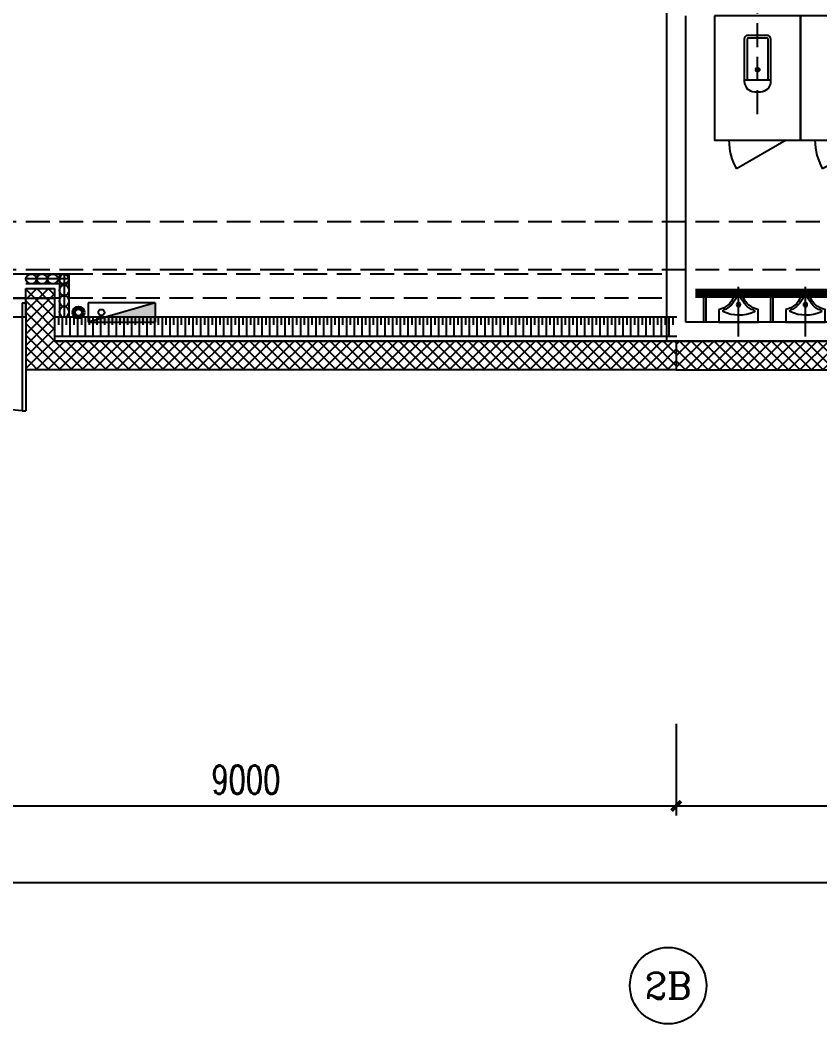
# Model space of a CAD drawing. Extents: x -474411 to 577939, y 0 to 1014176.
# Drawn here: x -144715 to -136352, y 632581 to 643077 of the extents above; entities that cross this region are included whole.
import ezdxf
from ezdxf.enums import TextEntityAlignment as Align

# ---------------------------------------------------------------- set-up
doc = ezdxf.new("R2010")
doc.units = 0
doc.header["$LTSCALE"] = 1000
doc.header["$MEASUREMENT"] = 0
for name, pattern in [('CENTER', [2, 1.25, -0.25, 0.25, -0.25]), ('DASH', [0.35, 0.25, -0.1]), ('DOTE', [2.4200000000000004, 2, -0.2, 0.02, -0.2])]:
    doc.linetypes.add(name, pattern=pattern)
doc.layers.get('Defpoints').update_dxf_attribs({"color": 210})
for name, color, linetype in [('10平面$0$WINDOW', 4, 'Continuous'), ('A-AXIS-D', 1, 'Continuous'), ('A-AXIS-DOTE', 14, 'DOTE'), ('A-HATCH-2', 251, 'Continuous'), ('A-LIN-V', 9, 'Continuous'), ('A-SFCE', 30, 'Continuous'), ('A-WC', 223, 'Continuous'), ('A-WINDOW', 140, 'Continuous'), ('AS-WALL', 40, 'Continuous'), ('AS-结构边线层', 200, 'Continuous'), ('DIM_SYMB', 3, 'Continuous'), ('PUB_HATCH', 8, 'Continuous'), ('PUB_TEXT', 7, 'Continuous'), ('SB_ZF消火栓', 10, 'Continuous')]:
    doc.layers.add(name, color=color, linetype=linetype)
doc.layers.add('LG-ZF消防', color=1, linetype='Continuous', lineweight=60)
doc.layers.add('柱间支撑', color=6, linetype='CENTER', lineweight=0)
doc.styles.add('_TCH_AXIS', font='COMPLEX', dxfattribs={"bigfont": 'GBCBIG'})
doc.styles.add('_TCH_DIM_T3', font='SIMPLEX', dxfattribs={"width": 0.7058823529411765, "bigfont": 'GBCBIG'})
doc.dimstyles.new('_TCH_ARCH&&100', dxfattribs={"dimtxt": 297.5, "dimasz": 100, "dimexe": 100, "dimexo": 100, "dimgap": 126.25, "dimtad": 1, "dimdec": 0, "dimzin": 0, "dimdsep": 46, "dimtxsty": '_TCH_DIM_T3', "dimblk": 'ARCHTICK', "dimcen": 0.09, "dimclrt": 7, "dimazin": 2, "dimtfac": 1, "dimtdec": 0, "dimtix": 1, "dimtmove": 2, "dimatfit": 3, "dimfxl": 0, "dimtolj": 1, "dimtzin": 0, "dimarcsym": 0})

# ---------------------------------------------------------------- blocks, each defined once
blk = doc.blocks.new('厕卫')
at = {"layer": 'A-AXIS-DOTE', "color": 8, "linetype": 'DASH'}
blk.add_line((50, -823.114372253418), (50, 271.885627746582), dxfattribs=at)
at = {"layer": 'A-WC', "color": 8}
for p, q in [((-59.78343963623047, -40), (-59.78343963623047, -469.6564288139343)), ((149.7834396362305, -30), (-49.78343963623047, -30)), ((159.7834396362305, -469.6564288139343), (159.7834396362305, -40)), ((189.7834396362305, -469.6564288139343), (-89.78343963623047, -469.6564288139343)), ((350, -1097.23339176178), (-169.6152420043945, -1397.23339176178))]:
    blk.add_line(p, q, dxfattribs=at)
blk.add_lwpolyline([(-400, 202.7666082382202), (-400, -1097.23339176178), (500, -1097.23339176178), (500, 202.7666082382202)], close=True, dxfattribs=at)
blk.add_lwpolyline([(189.7834396362305, -40, 0.4142135623730951), (149.7834396362305, 0), (-49.78343963623047, 0, 0.4142135623730951), (-89.78343963623047, -40), (-89.78343963623047, -479.6564288139343, 0.4142135623730951), (20.21656036376953, -589.6564288139343), (79.78343963623047, -589.6564288139343, 0.4142135623730903), (189.7834396362305, -479.6564288139343)], format="xyb", close=True, dxfattribs=at)
blk.add_circle((50, -358.6146011352539), 20, dxfattribs=at)
for centre, radius, start, end in [((-49.78343963623047, -40), 10, 90, 180), ((149.7834396362305, -40), 10, 0, 90), ((350, -1097.23339176178), 599.9999999999995, 180, 209.9998831151044)]:
    blk.add_arc(centre, radius, start, end, dxfattribs=at)
for p in [(50, 0), (50, -358.6146011352539)]:
    blk.add_point(p, dxfattribs=at)
blk = doc.blocks.new('$lvtry$00000224')
at = {"color": 0}
for p, q in [((-362.5000001189765, -1.369509844441253e-06), (-362.5000001189765, -300.0000013695098)), ((-337.5000001189765, -1.369509845972061e-06), (-362.5000001189765, -1.369509844441253e-06)), ((-337.5000001189765, -1.369509845972061e-06), (-337.5000001189765, -300.0000013695098)), ((337.4999998810235, -1.369509844441253e-06), (337.4999998810235, -300.0000013695098)), ((362.4999998810235, -1.369509845972061e-06), (337.4999998810235, -1.369509844441253e-06)), ((362.4999998810235, -1.369509845972061e-06), (362.4999998810235, -300.0000013695098)), ((-337.5000001189765, -300.0000013695098), (-362.5000001189765, -300.0000013695098)), ((362.4999998810235, -300.0000013695098), (337.4999998810235, -300.0000013695098))]:
    blk.add_line(p, q, dxfattribs=at)
at = {"color": 0, "elevation": 1e-08}
blk.add_lwpolyline([(-205, -130.6921668672003), (-205, 0), (205, 0), (205, -130.6921668676659, 0.2680681872429386), (50.76696929242462, -263.4628327437676, -0.3177651244820785), (-5.727633833885193e-08, -299.6467267489061, -0.3177651238976431), (-50.76696929195896, -263.4628327442333, 0.2680681872434905)], format="xyb", close=True, dxfattribs=at)
at = {"color": 0}
blk.add_circle((0, -181.622158779297, 1e-08), 20, dxfattribs=at)
for centre, radius, start, end in [((5.09339536074549, -466.4251228258945, 1e-08), 395.0016948295107, 66.66751465096227, 114.1083874687021), ((157.579544424545, -112.9081085743383, 1e-08), 10, 290.4941076083355, 66.66751465096227), ((-152.1659696591087, -115.0054347957484, 1e-08), 10, 114.1083874687021, 248.1393961379835), ((-242.8073158459738, -340.9316236418672, 1e-08), 233.4306809856922, 19.26394190434416, 68.13939613798351), ((242.8073158459738, -340.9316236418672, 1e-08), 233.4306809856917, 110.4941076083355, 160.7360580956559), ((0.2095041857101023, -256, 1e-08), 23.99999999999859, 199.2639419043441, 269.499839251993), ((-0.2095041857101023, -256, 1e-08), 24.00000000000079, 270.500160748007, 340.7360580956558)]:
    blk.add_arc(centre, radius, start, end, dxfattribs=at)
blk.add_point((0, -181.622158779297, 1e-08), dxfattribs=at)
at = {"layer": 'A-AXIS-DOTE'}
blk.add_lwpolyline([(-1.327134668827057e-07, 152.6724720913917), (-1.327134668827057e-07, -367.3275279086083)], dxfattribs=at)
blk = doc.blocks.new('小便器')
at = {"layer": 'A-WC', "color": 8, "xscale": -1, "rotation": 89.99999999999999}
blk.add_blockref('$lvtry$00000224', (2044606.132980346, 1695653.609367371), dxfattribs=at)
blk = doc.blocks.new('G$CA7A27C8F')
at = {"layer": 'AS-WALL', "color": 8}
for p, q in [((2269.565788269276, -3962.886692041531), (2269.565788269396, -7212.886692046269)), ((2069.565788269278, -4012.886692041563), (2069.565788269389, -7012.886692046342)), ((2069.565788269389, -7012.886692046342), (-1130.434211730724, -7012.886692047547)), ((2269.565788269396, -7212.886692046269), (-1330.434211730724, -7212.886692047624))]:
    blk.add_line(p, q, dxfattribs=at)
at = {"color": 8}
for name, p, rotation in [('厕卫', (-927.6676034936681, -5412.886692039785), 90), ('小便器', (2046675.69181647, 1689890.722675993), 180), ('厕卫', (-927.6676034934353, -6312.886692039669), 90), ('小便器', (2046675.691816471, 1689190.722675993), 180)]:
    blk.add_blockref(name, p, dxfattribs=dict(at, rotation=rotation))
blk = doc.blocks.new('42343243')
at = {"color": 8}
for p, q in [((-144691.6845731459, 1222467.82817259), (-144691.6845731451, 1223598.183751877)), ((-144691.6845731451, 1223598.183751877), (-144654.1845731451, 1223598.183751877)), ((-144654.1845731459, 1222467.82817259), (-144654.1845731451, 1223598.183751877)), ((-144691.6845731459, 1222467.82817259), (-144654.1845731459, 1222467.82817259))]:
    blk.add_line(p, q, dxfattribs=at)
blk.add_ellipse((-144647.2593700831, 1222467.118786501), major_axis=(800.4003856093094, 800.4003856093094), ratio=0.9999999999999556, start_param=0.824655306448457, end_param=2.351373452996374, dxfattribs=at)
at = {"layer": '10平面$0$WINDOW', "color": 8}
blk.add_line((-144654.1845731458, 1222620.000000538), (-146154.1845731458, 1222620.000000539), dxfattribs=at)
at = {"layer": 'AS-WALL', "color": 8}
for p, q in [((-144654.1845731372, 1222620.000000539), (-144654.1845728137, 1223169.99999585)), ((-137854.1845319249, 1223169.999996598), (-144654.1845728137, 1223169.99999585)), ((-137854.1845318917, 1222869.999996598), (-137854.1845319249, 1223169.999996598)), ((-144354.1845732643, 1222320.00000055), (-144354.1845729408, 1222869.999995881)), ((-137854.1845318917, 1222869.999996598), (-144354.1845729408, 1222869.999995881)), ((-144654.1845731372, 1222620.000000539), (-144654.1845731531, 1222320.000000543)), ((-144654.1845731531, 1222320.000000543), (-144354.1845732643, 1222320.00000055))]:
    blk.add_line(p, q, dxfattribs=at)
at = {"layer": 'PUB_HATCH', "color": 8, "linetype": 'Continuous'}
for p, q in [((-144654.1845728154, 1223167.205953441), (-144652.7875516106, 1223168.602974646)), ((-144354.1845729495, 1222855.280867314), (-144654.1845728225, 1223155.280867188)), ((-144654.184572886, 1223047.205831384), (-144592.7874906269, 1223108.602913643)), ((-144652.7875516106, 1223168.602974646), (-144651.3905304066, 1223169.99999585)), ((-144592.7874906269, 1223108.602913643), (-144531.3904084067, 1223169.999995863)), ((-144248.9035795404, 1222869.999995892), (-144548.9035795095, 1223169.999995861)), ((-144532.7874296431, 1223048.60285264), (-144411.3902864069, 1223169.999995877)), ((-144472.7873686594, 1222988.602791637), (-144291.3901644069, 1223169.99999589)), ((-144128.9034575671, 1222869.999995905), (-144428.9034575359, 1223169.999995874)), ((-144412.7873076756, 1222928.602730634), (-144171.390042407, 1223169.999995903)), ((-144351.3899204422, 1222869.999995881), (-144051.3899204071, 1223169.999995916)), ((-144008.9033355936, 1222869.999995919), (-144308.9033355624, 1223169.999995888)), ((-144231.3897984424, 1222869.999995894), (-143931.3897984072, 1223169.999995929)), ((-143888.9032136202, 1222869.999995932), (-144188.903213589, 1223169.999995901)), ((-144111.3896764425, 1222869.999995907), (-143811.3896764073, 1223169.999995943)), ((-143768.9030916468, 1222869.999995945), (-144068.9030916156, 1223169.999995914)), ((-143991.3895544425, 1222869.999995921), (-143691.3895544074, 1223169.999995956)), ((-143648.9029696734, 1222869.999995959), (-143948.9029696421, 1223169.999995927)), ((-143871.3894324425, 1222869.999995934), (-143571.3894324074, 1223169.999995969)), ((-143528.9028476998, 1222869.999995972), (-143828.9028476686, 1223169.99999594)), ((-143751.3893104425, 1222869.999995947), (-143451.3893104075, 1223169.999995982)), ((-143408.9027257264, 1222869.999995985), (-143708.9027256951, 1223169.999995953)), ((-143631.3891884425, 1222869.99999596), (-143331.3891884077, 1223169.999995995)), ((-143288.902603753, 1222869.999995998), (-143588.9026037217, 1223169.999995967)), ((-143511.3890664427, 1222869.999995974), (-143211.3890664078, 1223169.999996009)), ((-143168.9024817795, 1222869.999996011), (-143468.9024817481, 1223169.99999598)), ((-143391.3889444427, 1222869.999995987), (-143091.3889444079, 1223169.999996022)), ((-143048.9023598062, 1222869.999996025), (-143348.9023597747, 1223169.999995993)), ((-143271.3888224427, 1222869.999996), (-142971.3888224079, 1223169.999996035)), ((-142928.9022378328, 1222869.999996038), (-143228.9022378012, 1223169.999996006)), ((-143151.3887004429, 1222869.999996013), (-142851.388700408, 1223169.999996048)), ((-142808.9021158593, 1222869.999996051), (-143108.9021158278, 1223169.99999602)), ((-143031.388578443, 1222869.999996027), (-142731.3885784082, 1223169.999996061)), ((-142688.9019938859, 1222869.999996064), (-142988.9019938543, 1223169.999996033)), ((-142911.388456443, 1222869.99999604), (-142611.3884564083, 1223169.999996074)), ((-142568.9018719124, 1222869.999996078), (-142868.9018718807, 1223169.999996046)), ((-142791.3883344431, 1222869.999996053), (-142491.3883344084, 1223169.999996088)), ((-142448.901749939, 1222869.999996091), (-142748.9017499073, 1223169.999996059)), ((-142671.3882124432, 1222869.999996067), (-142371.3882124085, 1223169.999996101)), ((-142328.9016279656, 1222869.999996104), (-142628.901627934, 1223169.999996073)), ((-142551.3880904432, 1222869.99999608), (-142251.3880904086, 1223169.999996114)), ((-142208.9015059922, 1222869.999996118), (-142508.9015059605, 1223169.999996086)), ((-142431.3879684432, 1222869.999996093), (-142131.3879684088, 1223169.999996128)), ((-142088.9013840186, 1222869.999996131), (-142388.9013839869, 1223169.999996099)), ((-142311.3878464432, 1222869.999996106), (-142011.3878464088, 1223169.999996141)), ((-141968.9012620451, 1222869.999996144), (-142268.9012620134, 1223169.999996112)), ((-142191.3877244432, 1222869.99999612), (-141891.3877244086, 1223169.999996154)), ((-141848.9011400718, 1222869.999996157), (-142148.9011400399, 1223169.999996125)), ((-142071.3876024433, 1222869.999996133), (-141771.3876024091, 1223169.999996167)), ((-141728.9010180982, 1222869.99999617), (-142028.9010180664, 1223169.999996139)), ((-141951.3874804435, 1222869.999996146), (-141651.3874804091, 1223169.99999618)), ((-141608.900896125, 1222869.999996184), (-141908.900896093, 1223169.999996152)), ((-141831.3873584436, 1222869.999996159), (-141531.3873584091, 1223169.999996194)), ((-141488.9007741516, 1222869.999996197), (-141788.9007741195, 1223169.999996165)), ((-141711.3872364436, 1222869.999996172), (-141411.3872364091, 1223169.999996207)), ((-141368.900652178, 1222869.99999621), (-141668.9006521461, 1223169.999996178)), ((-141591.3871144437, 1222869.999996186), (-141291.3871144094, 1223169.99999622)), ((-141248.9005302045, 1222869.999996223), (-141548.9005301726, 1223169.999996191)), ((-141471.3869924436, 1222869.999996199), (-141171.3869924095, 1223169.999996233)), ((-141128.9004082312, 1222869.999996237), (-141428.9004081991, 1223169.999996205)), ((-141351.3868704438, 1222869.999996212), (-141051.3868704096, 1223169.999996247)), ((-141008.9002862577, 1222869.99999625), (-141308.9002862256, 1223169.999996218)), ((-141231.3867484439, 1222869.999996225), (-140931.3867484096, 1223169.99999626)), ((-140888.9001642844, 1222869.999996263), (-141188.9001642521, 1223169.999996231)), ((-141111.3866264438, 1222869.999996239), (-140811.3866264098, 1223169.999996273)), ((-140768.9000423109, 1222869.999996277), (-141068.9000422788, 1223169.999996244)), ((-140991.3865044439, 1222869.999996252), (-140691.38650441, 1223169.999996286)), ((-140648.8999203374, 1222869.99999629), (-140948.8999203052, 1223169.999996257)), ((-140871.3863824439, 1222869.999996265), (-140571.38638241, 1223169.999996299)), ((-140528.8997983639, 1222869.999996303), (-140828.8997983317, 1223169.999996271)), ((-140751.3862604441, 1222869.999996278), (-140451.38626041, 1223169.999996312)), ((-140408.8996763905, 1222869.999996316), (-140708.8996763582, 1223169.999996284)), ((-140631.3861384441, 1222869.999996292), (-140331.3861384103, 1223169.999996326)), ((-140288.899554417, 1222869.999996329), (-140588.8995543848, 1223169.999996297)), ((-140511.3860164441, 1222869.999996305), (-140211.3860164104, 1223169.999996339)), ((-140168.8994324437, 1222869.999996343), (-140468.8994324113, 1223169.99999631)), ((-140391.3858944442, 1222869.999996318), (-140091.3858944103, 1223169.999996352)), ((-140048.8993104702, 1222869.999996356), (-140348.8993104378, 1223169.999996324)), ((-140271.3857724442, 1222869.999996332), (-139971.3857724103, 1223169.999996366)), ((-139928.8991884968, 1222869.999996369), (-140228.8991884644, 1223169.999996337)), ((-140151.3856504443, 1222869.999996345), (-139851.3856504105, 1223169.999996379)), ((-139808.8990665234, 1222869.999996383), (-140108.8990664909, 1223169.99999635)), ((-140031.3855284443, 1222869.999996358), (-139731.3855284107, 1223169.999996392)), ((-139688.8989445498, 1222869.999996396), (-139988.8989445174, 1223169.999996363)), ((-139911.3854064445, 1222869.999996371), (-139611.3854064108, 1223169.999996405)), ((-139568.8988225765, 1222869.999996409), (-139868.8988225439, 1223169.999996376)), ((-139791.3852844446, 1222869.999996385), (-139491.3852844108, 1223169.999996418)), ((-139448.8987006031, 1222869.999996422), (-139748.8987005705, 1223169.99999639)), ((-139671.3851624446, 1222869.999996398), (-139371.385162411, 1223169.999996431)), ((-139328.8985786297, 1222869.999996436), (-139628.8985785971, 1223169.999996403)), ((-139551.3850404447, 1222869.999996411), (-139251.3850404111, 1223169.999996445)), ((-139208.8984566561, 1222869.999996449), (-139508.8984566235, 1223169.999996416)), ((-139431.3849184447, 1222869.999996424), (-139131.3849184111, 1223169.999996458)), ((-139088.8983346827, 1222869.999996462), (-139388.89833465, 1223169.999996429)), ((-139311.3847964447, 1222869.999996438), (-139011.3847964111, 1223169.999996471)), ((-138968.8982127093, 1222869.999996475), (-139268.8982126765, 1223169.999996442)), ((-139191.3846744448, 1222869.999996451), (-138891.3846744114, 1223169.999996484)), ((-138848.8980907358, 1222869.999996488), (-139148.8980907031, 1223169.999996456)), ((-139071.3845524448, 1222869.999996464), (-138771.3845524115, 1223169.999996498)), ((-138728.8979687626, 1222869.999996502), (-139028.8979687296, 1223169.999996469)), ((-138951.3844304449, 1222869.999996477), (-138651.3844304116, 1223169.999996511)), ((-138608.897846789, 1222869.999996515), (-138908.8978467562, 1223169.999996482)), ((-138831.3843084449, 1222869.999996491), (-138531.3843084116, 1223169.999996524)), ((-138488.8977248156, 1222869.999996528), (-138788.8977247827, 1223169.999996495)), ((-138711.384186445, 1222869.999996504), (-138411.3841864117, 1223169.999996537)), ((-138368.8976028422, 1222869.999996542), (-138668.8976028092, 1223169.999996508)), ((-138591.384064445, 1222869.999996517), (-138291.3840644117, 1223169.99999655)), ((-138248.8974808687, 1222869.999996555), (-138548.8974808356, 1223169.999996522)), ((-138471.3839424453, 1222869.99999653), (-138171.383942412, 1223169.999996564)), ((-138128.8973588953, 1222869.999996568), (-138428.8973588622, 1223169.999996535)), ((-138351.3838204453, 1222869.999996544), (-138051.383820412, 1223169.999996577)), ((-138008.8972369219, 1222869.999996581), (-138308.8972368888, 1223169.999996548)), ((-138231.3836984454, 1222869.999996557), (-137931.3836984122, 1223169.99999659)), ((-137888.8971149485, 1222869.999996595), (-138188.8971149154, 1223169.999996562)), ((-138111.3835764454, 1222869.99999657), (-137854.1845319201, 1223127.199041095)), ((-137854.1845319011, 1222955.287535534), (-138068.8969929417, 1223169.999996575)), ((-137854.1845319144, 1223075.287657534), (-137948.8968709683, 1223169.999996588)), ((-144654.1845729565, 1222927.205709327), (-144532.7874296431, 1223048.60285264)), ((-144354.18457302, 1222735.280745398), (-144654.1845728931, 1223035.280745271)), ((-144654.1845730272, 1222807.205587269), (-144472.7873686594, 1222988.602791637)), ((-137991.3834544454, 1222869.999996583), (-137854.184531907, 1223007.198919122)), ((-144654.1845730977, 1222687.205465212), (-144412.7873076756, 1222928.602730634)), ((-144354.1845730905, 1222615.280623482), (-144654.1845729635, 1222915.280623355)), ((-137871.3833324454, 1222869.999996596), (-137854.1845318935, 1222887.198797149)), ((-144354.1845731612, 1222495.280501566), (-144654.1845730342, 1222795.280501439)), ((-144627.7872444658, 1222593.602671857), (-144354.1845729424, 1222867.205343381)), ((-144354.1845732317, 1222375.28037965), (-144654.1845731047, 1222675.280379523)), ((-144567.7871834842, 1222533.602610853), (-144354.1845730132, 1222747.205221323)), ((-144654.18457314, 1222567.205343183), (-144627.7872444658, 1222593.602671857)), ((-144507.7871225023, 1222473.602549848), (-144354.1845730837, 1222627.205099266)), ((-144418.9043161168, 1222320.000000548), (-144654.1845731407, 1222555.280257572)), ((-144654.1845731464, 1222447.20522119), (-144567.7871834842, 1222533.602610853)), ((-144654.1845731527, 1222327.205099197), (-144507.7871225023, 1222473.602549848)), ((-144447.7870615205, 1222413.602488843), (-144354.1845731542, 1222507.204977209)), ((-144538.9044381008, 1222320.000000546), (-144654.1845731471, 1222435.280135592)), ((-144541.3895498177, 1222320.000000546), (-144447.7870615205, 1222413.602488843)), ((-144421.3894278281, 1222320.000000548), (-144387.7870005389, 1222353.602427837)), ((-144387.7870005389, 1222353.602427837), (-144354.1845732247, 1222387.204855152))]:
    blk.add_line(p, q, dxfattribs=at)
blk = doc.blocks.new('43243')
at = {"layer": 'AS-结构边线层', "color": 8}
blk.add_lwpolyline([(-155994.1845319239, 639719.9999950267), (-146454.1845526675, 639719.9999947362), (-146454.1845526673, 640169.9996041316), (-144354.1845732057, 640169.9996053667), (-144354.184572941, 639719.9999953278), (-128354.1845286716, 639719.9999947196), (-128354.1845227627, 658059.9999962228), (-128054.1845227627, 658059.9999961429), (-128054.1845218127, 681329.9999961727)], dxfattribs=at)
blk = doc.blocks.new('w42343')
at = {"layer": 'A-HATCH-2', "linetype": 'DASH'}
for p, q in [((-263654.1845247769, 640970.0003759358), (-128354.1845264263, 640970.0003949694)), ((-263654.1845247769, 640470.0003759358), (-128354.184526356, 640470.0003949694))]:
    blk.add_line(p, q, dxfattribs=at)
blk = doc.blocks.new('34242343243')
at = {"color": 8}
for p, q in [((-144541.6845730951, 640419.9999640438), (-144654.1845730674, 640419.9999640438)), ((-144541.6845730951, 640369.9999640438), (-144654.1845730674, 640369.9999640438)), ((-144429.1845731228, 640419.9999640438), (-144541.6845730951, 640419.9999640438)), ((-144429.1845731228, 640369.9999640438), (-144541.6845730951, 640369.9999640438)), ((-144316.6845731506, 640419.9999640438), (-144429.1845731229, 640419.9999640438)), ((-144316.6845731506, 640369.9999640438), (-144429.1845731229, 640369.9999640438)), ((-144204.1845731783, 640419.9999640438), (-144316.6845731506, 640419.9999640438)), ((-144204.1845731783, 640369.9999640438), (-144316.6845731506, 640369.9999640438)), ((-144304.1845731437, 640419.999964011), (-144304.1845731437, 640307.4999731669)), ((-144254.1845731437, 640419.999964011), (-144254.1845731437, 640307.4999731669)), ((-144204.1845731437, 640419.999964011), (-144204.1845731437, 640307.4999731669)), ((-144541.6845730951, 640319.9999640438), (-144654.1845730674, 640319.9999640438)), ((-144429.1845731228, 640319.9999640438), (-144541.6845730951, 640319.9999640438)), ((-144316.6845731506, 640319.9999640438), (-144429.1845731229, 640319.9999640438)), ((-144204.1845731783, 640319.9999640438), (-144316.6845731506, 640319.9999640438)), ((-144304.1845731437, 640307.499973167), (-144304.1845731437, 640194.9999823228)), ((-144254.1845731437, 640307.499973167), (-144254.1845731437, 640194.9999823228)), ((-144204.1845731437, 640307.499973167), (-144204.1845731437, 640194.9999823228)), ((-144304.1845731437, 640194.9999823228), (-144304.1845731437, 640082.4999914786)), ((-144254.1845731437, 640194.9999823228), (-144254.1845731437, 640082.4999914786)), ((-144204.1845731437, 640194.9999823228), (-144204.1845731437, 640082.4999914786)), ((-144304.1845731437, 640082.4999914786), (-144304.1845731437, 639970.0000006345)), ((-144254.1845731437, 640082.4999914786), (-144254.1845731437, 639970.0000006345)), ((-144204.1845731437, 640082.4999914786), (-144204.1845731437, 639970.0000006345)), ((-144354.1845732643, 639970.000000635), (-144354.184573264, 639770.000000635)), ((-144314.0364200372, 639970.0000006352), (-144314.036420037, 639890.0000006352)), ((-144273.88826681, 639970.0000006352), (-144273.8882668097, 639770.0000006352)), ((-144233.7401135828, 639970.0000006353), (-144233.7401135827, 639890.0000006353)), ((-144193.5919603557, 639970.0000006353), (-144193.5919603553, 639770.0000006353)), ((-144153.4438071285, 639970.0000006354), (-144153.4438071284, 639890.0000006354)), ((-144113.2956539014, 639970.0000006354), (-144113.295653901, 639770.0000006354)), ((-144073.1475006742, 639970.0000006355), (-144073.1475006741, 639890.0000006355)), ((-144032.999347447, 639970.0000006355), (-144032.9993474467, 639770.0000006355)), ((-143992.8511942199, 639970.0000006356), (-143992.8511942198, 639890.0000006356)), ((-143952.7030409927, 639970.0000006356), (-143952.7030409924, 639770.0000006356)), ((-143912.5548877655, 639970.0000006357), (-143912.5548877654, 639890.0000006357)), ((-143872.4067345384, 639970.0000006357), (-143872.4067345381, 639770.0000006357)), ((-143832.2585813112, 639970.0000006359), (-143832.2585813111, 639890.0000006359)), ((-143792.1104280841, 639970.0000006359), (-143792.1104280837, 639770.0000006359)), ((-143751.9622748569, 639970.000000636), (-143751.9622748568, 639890.000000636)), ((-143711.8141216297, 639970.000000636), (-143711.8141216294, 639770.000000636)), ((-143671.6659684026, 639970.0000006361), (-143671.6659684024, 639890.0000006361)), ((-143631.5178151754, 639970.0000006362), (-143631.5178151751, 639770.0000006362)), ((-143591.3696619482, 639970.0000006363), (-143591.3696619481, 639890.0000006363)), ((-143551.2215087211, 639970.0000006363), (-143551.2215087208, 639770.0000006363)), ((-143511.0733554939, 639970.0000006364), (-143511.0733554938, 639890.0000006364)), ((-143470.9252022667, 639970.0000006364), (-143470.9252022664, 639770.0000006364)), ((-143430.7770490396, 639970.0000006366), (-143430.7770490395, 639890.0000006366)), ((-143390.6288958124, 639970.0000006366), (-143390.6288958121, 639770.0000006366)), ((-143350.4807425853, 639970.0000006367), (-143350.4807425851, 639890.0000006367)), ((-143310.3325893581, 639970.0000006367), (-143310.3325893578, 639770.0000006367)), ((-143270.1844361309, 639970.0000006368), (-143270.1844361308, 639890.0000006368)), ((-143230.0362829038, 639970.0000006368), (-143230.0362829035, 639770.0000006368)), ((-143189.8881296766, 639970.0000006369), (-143189.8881296765, 639890.0000006369)), ((-143149.7399764495, 639970.0000006369), (-143149.7399764491, 639770.0000006369)), ((-143109.5918232223, 639970.000000637), (-143109.5918232222, 639890.000000637)), ((-143069.4436699951, 639970.000000637), (-143069.4436699948, 639770.000000637)), ((-143029.2955167679, 639970.0000006371), (-143029.2955167678, 639890.0000006371)), ((-142989.1473635408, 639970.0000006371), (-142989.1473635405, 639770.0000006371)), ((-142948.9992103136, 639970.0000006373), (-142948.9992103135, 639890.0000006373)), ((-142908.8510570865, 639970.0000006373), (-142908.8510570862, 639770.0000006373)), ((-142868.7029038593, 639970.0000006374), (-142868.7029038592, 639890.0000006374)), ((-142828.5547506321, 639970.0000006374), (-142828.5547506318, 639770.0000006374)), ((-142788.406597405, 639970.0000006375), (-142788.4065974049, 639890.0000006375)), ((-142748.2584441778, 639970.0000006375), (-142748.2584441775, 639770.0000006375)), ((-142708.1102909507, 639970.0000006376), (-142708.1102909505, 639890.0000006376)), ((-142667.9621377235, 639970.0000006376), (-142667.9621377232, 639770.0000006376)), ((-142627.8139844963, 639970.0000006377), (-142627.8139844962, 639890.0000006377)), ((-142587.6658312692, 639970.0000006377), (-142587.6658312689, 639770.0000006377)), ((-142547.517678042, 639970.0000006378), (-142547.5176780419, 639890.0000006378)), ((-142507.3695248149, 639970.0000006378), (-142507.3695248145, 639770.0000006378)), ((-142467.2213715877, 639970.000000638), (-142467.2213715876, 639890.000000638)), ((-142427.0732183605, 639970.000000638), (-142427.0732183602, 639770.000000638)), ((-142386.9250651334, 639970.0000006381), (-142386.9250651333, 639890.0000006381)), ((-142346.7769119062, 639970.0000006382), (-142346.7769119059, 639770.0000006382)), ((-142306.628758679, 639970.0000006383), (-142306.6287586789, 639890.0000006383)), ((-142266.4806054519, 639970.0000006383), (-142266.4806054516, 639770.0000006383)), ((-142226.3324522247, 639970.0000006384), (-142226.3324522246, 639890.0000006384)), ((-142186.1842989976, 639970.0000006384), (-142186.1842989973, 639770.0000006384)), ((-142146.0361457704, 639970.0000006385), (-142146.0361457703, 639890.0000006385)), ((-142105.8879925432, 639970.0000006385), (-142105.8879925429, 639770.0000006385)), ((-142065.7398393161, 639970.0000006387), (-142065.7398393159, 639890.0000006387)), ((-142025.5916860889, 639970.0000006387), (-142025.5916860886, 639770.0000006387)), ((-141985.4435328617, 639970.0000006388), (-141985.4435328616, 639890.0000006388)), ((-141945.2953796346, 639970.0000006388), (-141945.2953796343, 639770.0000006388)), ((-141905.1472264074, 639970.0000006389), (-141905.1472264073, 639890.0000006389)), ((-141864.9990731803, 639970.0000006389), (-141864.9990731799, 639770.0000006389)), ((-141824.8509199531, 639970.000000639), (-141824.850919953, 639890.000000639)), ((-141784.7027667259, 639970.000000639), (-141784.7027667256, 639770.000000639)), ((-141744.5546134988, 639970.0000006391), (-141744.5546134987, 639890.0000006391)), ((-141704.4064602716, 639970.0000006391), (-141704.4064602713, 639770.0000006391)), ((-141664.2583070445, 639970.0000006392), (-141664.2583070443, 639890.0000006392)), ((-141624.1101538173, 639970.0000006392), (-141624.110153817, 639770.0000006392)), ((-141583.9620005901, 639970.0000006394), (-141583.96200059, 639890.0000006394)), ((-141543.813847363, 639970.0000006394), (-141543.8138473626, 639770.0000006394)), ((-141503.6656941358, 639970.0000006395), (-141503.6656941357, 639890.0000006395)), ((-141463.5175409087, 639970.0000006395), (-141463.5175409083, 639770.0000006395)), ((-141423.3693876815, 639970.0000006396), (-141423.3693876814, 639890.0000006396)), ((-141383.2212344543, 639970.0000006396), (-141383.221234454, 639770.0000006396)), ((-141343.0730812271, 639970.0000006397), (-141343.073081227, 639890.0000006397)), ((-141302.924928, 639970.0000006397), (-141302.9249279997, 639770.0000006397)), ((-141262.7767747728, 639970.0000006398), (-141262.7767747727, 639890.0000006398)), ((-141222.6286215457, 639970.0000006398), (-141222.6286215454, 639770.0000006398)), ((-141182.4804683185, 639970.0000006399), (-141182.4804683184, 639890.0000006399)), ((-141142.3323150913, 639970.0000006399), (-141142.332315091, 639770.0000006399)), ((-141102.1841618642, 639970.00000064), (-141102.184161864, 639890.00000064)), ((-141062.036008637, 639970.0000006402), (-141062.0360086367, 639770.0000006402)), ((-141021.8878554098, 639970.0000006403), (-141021.8878554097, 639890.0000006403)), ((-140981.7397021827, 639970.0000006403), (-140981.7397021824, 639770.0000006403)), ((-140941.5915489555, 639970.0000006404), (-140941.5915489554, 639890.0000006404)), ((-140901.4433957284, 639970.0000006404), (-140901.443395728, 639770.0000006404)), ((-140861.2952425012, 639970.0000006405), (-140861.2952425011, 639890.0000006405)), ((-140821.147089274, 639970.0000006405), (-140821.1470892737, 639770.0000006405)), ((-140780.9989360469, 639970.0000006406), (-140780.9989360468, 639890.0000006406)), ((-140740.8507828197, 639970.0000006406), (-140740.8507828194, 639770.0000006406)), ((-140700.7026295925, 639970.0000006407), (-140700.7026295924, 639890.0000006407)), ((-140660.5544763654, 639970.0000006407), (-140660.5544763651, 639770.0000006407)), ((-140620.4063231382, 639970.0000006409), (-140620.4063231381, 639890.0000006409)), ((-140580.2581699111, 639970.0000006409), (-140580.2581699108, 639770.0000006409)), ((-140540.1100166839, 639970.000000641), (-140540.1100166838, 639890.000000641)), ((-140499.9618634567, 639970.000000641), (-140499.9618634564, 639770.000000641)), ((-140459.8137102296, 639970.0000006411), (-140459.8137102294, 639890.0000006411)), ((-140419.6655570024, 639970.0000006411), (-140419.6655570021, 639770.0000006411)), ((-140379.5174037752, 639970.0000006412), (-140379.5174037751, 639890.0000006412)), ((-140339.3692505481, 639970.0000006412), (-140339.3692505478, 639770.0000006412)), ((-140299.2210973209, 639970.0000006413), (-140299.2210973208, 639890.0000006413)), ((-140259.0729440938, 639970.0000006413), (-140259.0729440934, 639770.0000006413)), ((-140218.9247908666, 639970.0000006414), (-140218.9247908665, 639890.0000006414)), ((-140178.7766376394, 639970.0000006414), (-140178.7766376391, 639770.0000006414)), ((-140138.6284844123, 639970.0000006416), (-140138.6284844122, 639890.0000006416)), ((-140098.4803311851, 639970.0000006416), (-140098.4803311848, 639770.0000006416)), ((-140058.332177958, 639970.0000006417), (-140058.3321779578, 639890.0000006417)), ((-140018.1840247308, 639970.0000006417), (-140018.1840247305, 639770.0000006417)), ((-139978.0358715036, 639970.0000006418), (-139978.0358715035, 639890.0000006418)), ((-139937.8877182765, 639970.0000006418), (-139937.8877182761, 639770.0000006418)), ((-139897.7395650493, 639970.0000006419), (-139897.7395650492, 639890.0000006419)), ((-139857.5914118222, 639970.0000006419), (-139857.5914118218, 639770.0000006419)), ((-139817.443258595, 639970.000000642), (-139817.4432585949, 639890.000000642)), ((-139777.2951053678, 639970.0000006421), (-139777.2951053675, 639770.0000006421)), ((-139737.1469521406, 639970.0000006423), (-139737.1469521405, 639890.0000006423)), ((-139696.9987989135, 639970.0000006423), (-139696.9987989132, 639770.0000006423)), ((-139656.8506456863, 639970.0000006424), (-139656.8506456862, 639890.0000006424)), ((-139616.7024924592, 639970.0000006424), (-139616.7024924589, 639770.0000006424)), ((-139576.554339232, 639970.0000006425), (-139576.5543392319, 639890.0000006425)), ((-139536.4061860048, 639970.0000006425), (-139536.4061860045, 639770.0000006425)), ((-139496.2580327777, 639970.0000006426), (-139496.2580327776, 639890.0000006426)), ((-139456.1098795505, 639970.0000006426), (-139456.1098795502, 639770.0000006426)), ((-139415.9617263234, 639970.0000006427), (-139415.9617263232, 639890.0000006427)), ((-139375.8135730962, 639970.0000006427), (-139375.8135730959, 639770.0000006427)), ((-139335.665419869, 639970.0000006428), (-139335.6654198689, 639890.0000006428)), ((-139295.5172666419, 639970.0000006428), (-139295.5172666415, 639770.0000006428)), ((-139255.3691134147, 639970.000000643), (-139255.3691134146, 639890.000000643)), ((-139215.2209601876, 639970.000000643), (-139215.2209601872, 639770.000000643)), ((-139175.0728069604, 639970.0000006431), (-139175.0728069603, 639890.0000006431)), ((-139134.9246537332, 639970.0000006431), (-139134.9246537329, 639770.0000006431)), ((-139094.7765005061, 639970.0000006432), (-139094.7765005059, 639890.0000006432)), ((-139054.6283472789, 639970.0000006432), (-139054.6283472786, 639770.0000006432)), ((-139014.4801940517, 639970.0000006433), (-139014.4801940516, 639890.0000006433)), ((-138974.3320408246, 639970.0000006433), (-138974.3320408243, 639770.0000006433)), ((-138934.1838875974, 639970.0000006434), (-138934.1838875973, 639890.0000006434)), ((-138894.0357343702, 639970.0000006434), (-138894.0357343699, 639770.0000006434)), ((-138853.8875811431, 639970.0000006435), (-138853.8875811429, 639890.0000006435)), ((-138813.7394279159, 639970.0000006435), (-138813.7394279156, 639770.0000006435)), ((-138773.5912746887, 639970.0000006437), (-138773.5912746886, 639890.0000006437)), ((-138733.4431214616, 639970.0000006437), (-138733.4431214613, 639770.0000006437)), ((-138693.2949682344, 639970.0000006438), (-138693.2949682343, 639890.0000006438)), ((-138653.1468150073, 639970.0000006438), (-138653.1468150069, 639770.0000006438)), ((-138612.9986617801, 639970.0000006439), (-138612.99866178, 639890.0000006439)), ((-138572.8505085529, 639970.0000006439), (-138572.8505085526, 639770.0000006439)), ((-138532.7023553258, 639970.000000644), (-138532.7023553257, 639890.000000644)), ((-138492.5542020986, 639970.0000006441), (-138492.5542020983, 639770.0000006441)), ((-138452.4060488715, 639970.0000006442), (-138452.4060488713, 639890.0000006442)), ((-138412.2578956443, 639970.0000006442), (-138412.257895644, 639770.0000006442)), ((-138372.1097424171, 639970.0000006444), (-138372.109742417, 639890.0000006444)), ((-138331.96158919, 639970.0000006444), (-138331.9615891897, 639770.0000006444)), ((-138291.8134359628, 639970.0000006445), (-138291.8134359627, 639890.0000006445)), ((-138251.6652827357, 639970.0000006445), (-138251.6652827353, 639770.0000006445)), ((-138211.5171295085, 639970.0000006446), (-138211.5171295084, 639890.0000006446)), ((-138171.3689762813, 639970.0000006446), (-138171.368976281, 639770.0000006446)), ((-138131.2208230541, 639970.0000006447), (-138131.220823054, 639890.0000006447)), ((-138091.072669827, 639970.0000006447), (-138091.0726698267, 639770.0000006447)), ((-138050.9245165998, 639970.0000006448), (-138050.9245165997, 639890.0000006448)), ((-138010.7763633727, 639970.0000006448), (-138010.7763633724, 639770.0000006448)), ((-137970.6282101455, 639970.0000006449), (-137970.6282101454, 639890.0000006449)), ((-137930.4800569183, 639970.0000006449), (-137930.480056918, 639770.0000006449)), ((-137890.3319036912, 639970.000000645), (-137890.3319036911, 639890.000000645))]:
    blk.add_line(p, q, dxfattribs=at)
for centre, major_axis, ratio, start_param, end_param in [((-144597.9345730813, 640369.9999640438), (56.24999998614658, 8.580420842469152e-10), 0.8888888891078071, 3.141592653572633, 9.42477796075222), ((-144485.434573109, 640369.9999640438), (56.24999998614658, 8.580420842469152e-10), 0.8888888891078071, 3.141592653572633, 9.42477796075222), ((-144372.9345731367, 640369.9999640438), (56.24999998614658, 8.580420842469152e-10), 0.8888888891078071, 3.141592653572633, 9.42477796075222), ((-144260.4345731644, 640369.9999640438), (56.24999998614658, 8.580420842469152e-10), 0.8888888891078071, 3.141592653572633, 9.42477796075222), ((-144254.1845731437, 640363.7499685889), (2.929611721546003e-10, 56.24999542208388), 0.888888961231273, 3.141592653595652, 9.424777960775238), ((-144254.1845731437, 640251.2499777449), (2.929611721546003e-10, 56.24999542208388), 0.888888961231273, 3.141592653595652, 9.424777960775238), ((-144254.1845731437, 640138.7499869007), (2.929611721546003e-10, 56.24999542208388), 0.888888961231273, 3.141592653595652, 9.424777960775238), ((-144254.1845731437, 640026.2499960565), (2.929611721546003e-10, 56.24999542208388), 0.888888961231273, 3.141592653595652, 9.424777960775238)]:
    blk.add_ellipse(centre, major_axis=major_axis, ratio=ratio, start_param=start_param, end_param=end_param, dxfattribs=at)
at = {"layer": 'A-LIN-V', "color": 8}
for p, q in [((-137850.183750464, 639970.0000006347), (-144354.1845732643, 639970.0000006346)), ((-137850.183750464, 639770.0000006347), (-144354.1845732643, 639770.0000006346))]:
    blk.add_line(p, q, dxfattribs=at)
at = {"layer": 'Defpoints', "color": 8}
for p in [(-144273.88826681, 639970.0000006352), (-144193.5919603557, 639970.0000006353), (-144113.2956539014, 639970.0000006354), (-144032.999347447, 639970.0000006355), (-143952.7030409927, 639970.0000006356), (-143872.4067345384, 639970.0000006357), (-143792.1104280841, 639970.0000006359), (-143711.8141216298, 639970.000000636), (-143631.5178151754, 639970.0000006361), (-143551.2215087211, 639970.0000006363), (-143470.9252022668, 639970.0000006364), (-143390.6288958124, 639970.0000006366), (-143310.3325893581, 639970.0000006367), (-143230.0362829038, 639970.0000006368), (-143149.7399764495, 639970.0000006369), (-143069.4436699951, 639970.000000637), (-142989.1473635408, 639970.0000006371), (-142908.8510570865, 639970.0000006373), (-142828.5547506322, 639970.0000006374), (-142748.2584441778, 639970.0000006375), (-142667.9621377235, 639970.0000006376), (-142587.6658312692, 639970.0000006377), (-142507.3695248149, 639970.0000006378), (-142427.0732183605, 639970.000000638), (-142346.7769119062, 639970.0000006381), (-142266.4806054519, 639970.0000006383), (-142186.1842989976, 639970.0000006384), (-142105.8879925433, 639970.0000006385), (-142025.5916860889, 639970.0000006387), (-141945.2953796346, 639970.0000006388), (-141864.9990731803, 639970.0000006389), (-141784.7027667259, 639970.000000639), (-141704.4064602716, 639970.0000006391), (-141624.1101538173, 639970.0000006392), (-141543.813847363, 639970.0000006394), (-141463.5175409087, 639970.0000006395), (-141383.2212344543, 639970.0000006396), (-141302.924928, 639970.0000006397), (-141222.6286215457, 639970.0000006398), (-141142.3323150914, 639970.0000006399), (-141062.036008637, 639970.00000064), (-140981.7397021827, 639970.0000006403), (-140901.4433957284, 639970.0000006404), (-140821.147089274, 639970.0000006405), (-140740.8507828197, 639970.0000006406), (-140660.5544763654, 639970.0000006407), (-140580.2581699111, 639970.0000006409), (-140499.9618634568, 639970.000000641), (-140419.6655570024, 639970.0000006411), (-140339.3692505481, 639970.0000006412), (-140259.0729440938, 639970.0000006413), (-140178.7766376394, 639970.0000006414), (-140098.4803311851, 639970.0000006416), (-140018.1840247308, 639970.0000006417), (-139937.8877182765, 639970.0000006418), (-139857.5914118222, 639970.0000006419), (-139777.2951053678, 639970.000000642), (-139696.9987989135, 639970.0000006423), (-139616.7024924592, 639970.0000006424), (-139536.4061860049, 639970.0000006425), (-139456.1098795505, 639970.0000006426), (-139375.8135730962, 639970.0000006427), (-139295.5172666419, 639970.0000006428), (-139215.2209601876, 639970.000000643), (-139134.9246537332, 639970.0000006431), (-139054.6283472789, 639970.0000006432), (-138974.3320408246, 639970.0000006433), (-138894.0357343703, 639970.0000006434), (-138813.7394279159, 639970.0000006435), (-138733.4431214616, 639970.0000006437), (-138653.1468150073, 639970.0000006438), (-138572.8505085529, 639970.0000006439), (-138492.5542020986, 639970.000000644), (-138412.2578956443, 639970.0000006442), (-138331.96158919, 639970.0000006444), (-138251.6652827357, 639970.0000006445), (-138171.3689762813, 639970.0000006446), (-138091.072669827, 639970.0000006447), (-138010.7763633727, 639970.0000006448), (-137930.4800569184, 639970.0000006449), (-137850.183750464, 639970.000000645)]:
    blk.add_point(p, dxfattribs=at)
blk = doc.blocks.new('234243242332')
at = {"layer": 'SB_ZF消火栓'}
blk.add_hatch(color=8, dxfattribs=at).paths.add_polyline_path([(-144004.1845761121, 639919.9999953385), (-143304.1845761121, 639919.9999953385), (-143304.1845761121, 640119.9999953385)])
at = {"layer": 'LG-ZF消防', "color": 8, "linetype": 'Continuous'}
blk.add_circle((-144104.184576251, 640019.9999962628), 50, dxfattribs=at)
at = {"layer": 'SB_ZF消火栓', "color": 8}
for p, q in [((-143304.1845761121, 640119.9999953385), (-144004.1845761121, 640119.9999953385)), ((-144004.1845761121, 640119.9999953385), (-144004.1845761121, 639919.9999953385)), ((-143304.1845761121, 640119.9999953385), (-144004.1845761121, 639919.9999953385)), ((-143304.1845761121, 640119.9999953385), (-143304.1845761121, 639919.9999953385)), ((-144004.1845761121, 639919.9999953385), (-143304.1845761121, 639919.9999953385))]:
    blk.add_line(p, q, dxfattribs=at)
blk.add_circle((-143864.1845761121, 640019.9999953385), 32.5, dxfattribs=at)
blk = doc.blocks.new('_ArchTick')
at = {"color": 0, "linetype": 'ByBlock', "const_width": 0.4}
blk.add_lwpolyline([(-0.5, -0.5), (0.5, 0.5)], dxfattribs=at)
blk = doc.blocks.new('*D579')
at = {"layer": 'A-AXIS-D', "color": 0, "lineweight": -2}
for p, q in [((-146854.1845319085, 635720), (-146854.1845319085, 634759.9999964694)), ((-137854.1845319085, 635720), (-137854.1845319085, 634759.9999964694)), ((-146854.1845319085, 634859.9999964694), (-137854.1845319085, 634859.9999964694))]:
    blk.add_line(p, q, dxfattribs=at)
at = {"layer": 'Defpoints', "color": 0}
for p in [(-146854.1845319085, 635820), (-137854.1845319085, 635820), (-137854.1845319085, 634859.9999964694)]:
    blk.add_point(p, dxfattribs=at)
at = {"layer": 'A-AXIS-D', "color": 0, "lineweight": -2, "xscale": 100, "yscale": 100, "zscale": 100, "rotation": 180}
blk.add_blockref('_ArchTick', (-146854.1845319085, 634859.9999964694), dxfattribs=at)
at = {"layer": 'A-AXIS-D', "color": 0, "lineweight": -2, "xscale": 100, "yscale": 100, "zscale": 100}
blk.add_blockref('_ArchTick', (-137854.1845319085, 634859.9999964694), dxfattribs=at)
at = {"layer": 'A-AXIS-D', "color": 7, "insert": (-142354.1845319085, 635134.9999964694), "char_height": 297.5, "attachment_point": 5, "style": '_TCH_DIM_T3'}
blk.add_mtext('\\A1;9000', dxfattribs=at)
blk = doc.blocks.new('*D580')
at = {"layer": 'A-AXIS-D', "color": 0, "lineweight": -2}
for p, q in [((-137854.1845319085, 635720), (-137854.1845319085, 634759.9999964694)), ((-128854.1845319084, 635720), (-128854.1845319084, 634759.9999964694)), ((-137854.1845319085, 634859.9999964694), (-128854.1845319084, 634859.9999964694))]:
    blk.add_line(p, q, dxfattribs=at)
at = {"layer": 'Defpoints', "color": 0}
for p in [(-137854.1845319085, 635820), (-128854.1845319084, 635820), (-128854.1845319084, 634859.9999964694)]:
    blk.add_point(p, dxfattribs=at)
at = {"layer": 'A-AXIS-D', "color": 0, "lineweight": -2, "xscale": 100, "yscale": 100, "zscale": 100, "rotation": 180}
blk.add_blockref('_ArchTick', (-137854.1845319085, 634859.9999964694), dxfattribs=at)
at = {"layer": 'A-AXIS-D', "color": 0, "lineweight": -2, "xscale": 100, "yscale": 100, "zscale": 100}
blk.add_blockref('_ArchTick', (-128854.1845319084, 634859.9999964694), dxfattribs=at)
at = {"layer": 'A-AXIS-D', "color": 7, "insert": (-133354.1845319085, 635134.9999964694), "char_height": 297.5, "attachment_point": 5, "style": '_TCH_DIM_T3'}
blk.add_mtext('\\A1;9000', dxfattribs=at)
blk = doc.blocks.new('*D611')
at = {"layer": 'A-AXIS-D', "color": 0, "lineweight": -2}
for p, q in [((-286054.1843628103, 635620), (-286054.1843628103, 633959.9999964694)), ((-128054.184528539, 635620), (-128054.184528539, 633959.9999964694)), ((-286054.1843628103, 634059.9999964694), (-128054.184528539, 634059.9999964694))]:
    blk.add_line(p, q, dxfattribs=at)
at = {"layer": 'Defpoints', "color": 0}
for p in [(-286054.1843628103, 635720), (-128054.184528539, 635720), (-128054.184528539, 634059.9999964694)]:
    blk.add_point(p, dxfattribs=at)
at = {"layer": 'A-AXIS-D', "color": 0, "lineweight": -2, "xscale": 100, "yscale": 100, "zscale": 100, "rotation": 180}
blk.add_blockref('_ArchTick', (-286054.1843628103, 634059.9999964694), dxfattribs=at)
at = {"layer": 'A-AXIS-D', "color": 0, "lineweight": -2, "xscale": 100, "yscale": 100, "zscale": 100}
blk.add_blockref('_ArchTick', (-128054.184528539, 634059.9999964694), dxfattribs=at)
at = {"layer": 'A-AXIS-D', "color": 7, "insert": (-207054.1844456747, 634334.9999964694), "char_height": 297.5, "attachment_point": 5, "style": '_TCH_DIM_T3'}
blk.add_mtext('\\A1;158000', dxfattribs=at)

msp = doc.modelspace()

# ---------------------------------------------------------------- hatches: boundary and pattern name
at = {"layer": 'PUB_HATCH'}
h = msp.add_hatch(dxfattribs=at)
h.set_pattern_fill('多孔材料', color=8, scale=30, style=0)
h.set_pattern_definition([(45, (60, 0), (-60.000060993344, 60.000060993344), []), (135, (60, 0), (-60.000060993344, -60.00006099334399), [])])
h.paths.add_polyline_path([(-137854.184531925, 639419.9999957704), (-133904.1845222554, 639419.9999953337), (-133904.1845222222, 639719.9999953337), (-137854.1845318918, 639719.9999957704)])

# ---------------------------------------------------------------- linework, layer by layer
at = {"layer": 'A-AXIS-D', "color": 8}
msp.add_circle((-137939.0870090847, 632981.1326869647), 400, dxfattribs=at)
at = {"layer": 'A-SFCE', "color": 8, "linetype": 'DASH'}
for p, q in [((-138004.1837504639, 640419.9996041292), (-146704.1837504639, 640419.9996041316)), ((-138004.1837504639, 640169.9996041293), (-146704.1837504639, 640169.9996041317))]:
    msp.add_line(p, q, dxfattribs=at)
at = {"layer": 'AS-WALL', "color": 8}
for p, q in [((-133904.1845222222, 639719.9999953337), (-137854.1845318918, 639719.9999957704)), ((-137854.1845318918, 639719.9999957704), (-137854.184531925, 639419.9999957704)), ((-137854.184531925, 639419.9999957704), (-133904.1845222554, 639419.9999953337))]:
    msp.add_line(p, q, dxfattribs=at)
at = {"layer": '柱间支撑', "color": 8, "const_width": 100}
msp.add_lwpolyline([(-129054.1837504644, 640219.9996041292), (-137654.1837504644, 640219.9996041292)], dxfattribs=at)

# ---------------------------------------------------------------- block references
at = {"color": 8, "rotation": 270}
msp.add_blockref('G$CA7A27C8F', (-130741.2978439385, 641989.5657839386), dxfattribs=at)
at = {"layer": 'A-WINDOW', "color": 8}
for name in ['43243', 'w42343']:
    msp.add_blockref(name, (0, 0), dxfattribs=at)
at = {"layer": 'A-WINDOW', "color": 8, "xscale": -1, "rotation": 180}
msp.add_blockref('42343243', (0, 1862589.999991208), dxfattribs=at)
at = {"layer": 'DIM_SYMB', "color": 8}
msp.add_blockref('34242343243', (0, 0), dxfattribs=at)
at = {"layer": 'SB_ZF消火栓', "color": 8, "linetype": 'Continuous'}
msp.add_blockref('234243242332', (-2.91038304567337e-11, 0), dxfattribs=at)

# ---------------------------------------------------------------- texts
at = {"layer": 'PUB_TEXT', "color": 8, "style": '_TCH_AXIS'}
msp.add_text('2B', height=276.4190908966938, dxfattribs=at).set_placement((-138182.5990653509, 632842.9231415164), (-137695.5749528186, 632842.9231415164), align=Align.FIT)

# ---------------------------------------------------------------- dimensions: what is measured, and where the dimension line sits
at = {"layer": 'A-AXIS-D', "color": 8}
for base, p1, p2, picture, middle in [((-137854.1845319085, 634859.9999964694), (-146854.1845319085, 635820), (-137854.1845319085, 635820), '*D579', (-142354.1845319085, 635134.9999964694)), ((-128854.1845319084, 634859.9999964694), (-137854.1845319085, 635820), (-128854.1845319084, 635820), '*D580', (-133354.1845319085, 635134.9999964694)), ((-128054.184528539, 634059.9999964694), (-286054.1843628103, 635720), (-128054.184528539, 635720), '*D611', (-207054.1844456747, 634334.9999964694))]:
    dim = msp.add_linear_dim(base=base, p1=p1, p2=p2, angle=0, dimstyle='_TCH_ARCH&&100', override={"dimgap": 0}, dxfattribs=at)
    dim.commit()
    dim.dimension.update_dxf_attribs({"geometry": picture, "text_midpoint": middle, "dimtype": 161})

doc.saveas('drawing.dxf')
